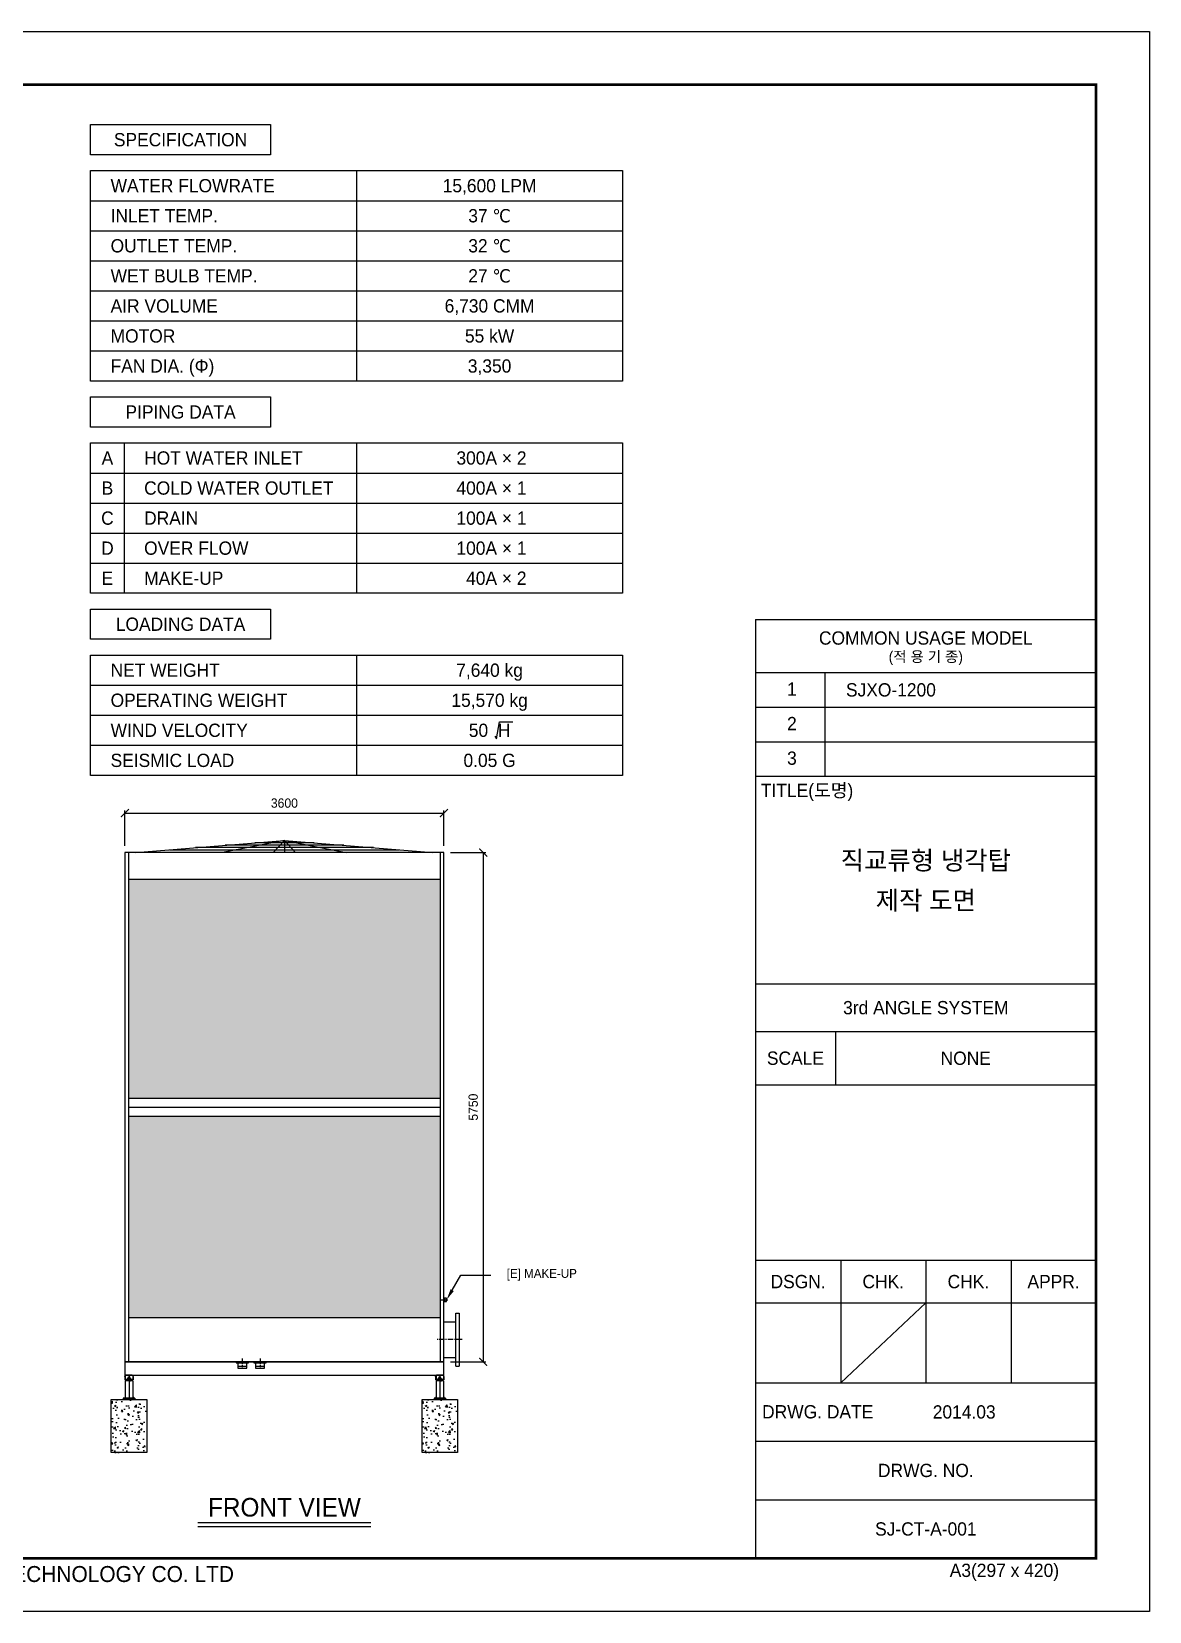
# Model space of a CAD drawing. Header units: millimetres. Extents: x 0 to 25222, y 0 to 17836.
# Drawn here: x 12611 to 25222, y 0 to 17836 of the extents above; entities that cross this region are included whole.
import ezdxf
from ezdxf.enums import TextEntityAlignment as Align

# ---------------------------------------------------------------- set-up
doc = ezdxf.new("R2010")
doc.units = ezdxf.units.MM
doc.linetypes.add('CENTER', pattern=[2, 1.25, -0.25, 0.25, -0.25])
doc.layers.get('DEFPOINTS').update_dxf_attribs({"color": 143})
for name, color, linetype in [('CENTER', 1, 'CENTER'), ('냉각탑_box', 1, 'Continuous'), ('냉각탑_dim', 1, 'Continuous'), ('냉각탑_form', 1, 'Continuous'), ('냉각탑_text', 3, 'Continuous')]:
    doc.layers.add(name, color=color, linetype=linetype)
doc.styles.add('HY울릉도L', font='')
doc.styles.add('돋움', font='')
doc.styles.get('HY울릉도L').set_extended_font_data('HY울릉도L')
doc.styles.get('돋움').set_extended_font_data('Dotum')
doc.dimstyles.new('성지DIM', dxfattribs={"dimtxt": 3.5, "dimasz": 3, "dimexe": 1, "dimexo": 2.5, "dimgap": 2, "dimtad": 1, "dimdec": 0, "dimzin": 3, "dimdsep": 46, "dimtxsty": 'HY울릉도L', "dimblk": 'ARCHTICK', "dimcen": -2, "dimclrd": 256, "dimclre": 256, "dimclrt": 7, "dimadec": 0, "dimazin": 0, "dimtfac": 1, "dimtdec": 0, "dimtofl": 0, "dimtmove": 0, "dimatfit": 3, "dimfxl": 0, "dimtolj": 1, "dimtzin": 0, "dimlwe": -1, "dimarcsym": 0})

# ---------------------------------------------------------------- blocks, each defined once
blk = doc.blocks.new('냉각탑form')
at = {"layer": 'DEFPOINTS'}
blk.add_lwpolyline([(0, 297.07), (420.1, 297.07), (420.1, 0), (0, 0)], close=True, dxfattribs=at)
at = {"layer": '냉각탑_form'}
for p, q in [((346.08, 186.55), (346.08, 10)), ((346.08, 186.55), (410.1, 186.55)), ((346.08, 186.55), (410.1, 186.55)), ((346.08, 176.54), (410.1, 176.54)), ((359.09, 176.54), (359.09, 157.04)), ((346.08, 170.04), (410.1, 170.04)), ((346.08, 163.54), (410.1, 163.54)), ((346.08, 157.04), (410.1, 157.04)), ((346.08, 157.04), (410.1, 157.04)), ((346.08, 118.03), (410.1, 118.03)), ((346.08, 109.03), (410.1, 109.03)), ((361.09, 109.03), (361.09, 99.02)), ((346.08, 99.02), (410.1, 99.02)), ((346.08, 66.02), (410.1, 66.02)), ((362.09, 66.02), (362.09, 43.01)), ((378.09, 66.02), (378.09, 43.01)), ((394.1, 66.02), (394.1, 43.01)), ((346.08, 58.01), (410.1, 58.01)), ((378.09, 58.01), (362.09, 43.01)), ((346.08, 43.01), (410.1, 43.01)), ((346.08, 32.01), (410.1, 32.01)), ((346.08, 21.01), (410.1, 21.01))]:
    blk.add_line(p, q, dxfattribs=at)
at = {"layer": '냉각탑_form', "const_width": 0.5}
blk.add_lwpolyline([(10, 287.07), (10, 10), (410.1, 10), (410.1, 287.07)], close=True, dxfattribs=at)
at = {"layer": '냉각탑_form', "style": '돋움'}
for s, height, p in [('COMMON USAGE MODEL', 2.5006, (378.09, 183.04)), ('(적 용 기 종)', 2, (378.09, 179.54)), ('3rd ANGLE SYSTEM', 2.5006, (378.09, 113.53)), ('SCALE', 2.501, (353.59, 104.03)), ('DSGN.', 2.501, (354.09, 62.02)), ('CHK.', 2.501, (370.09, 62.02)), ('CHK.', 2.501, (386.09, 62.02)), ('APPR.', 2.501, (402.1, 62.02)), ('DRWG. NO.', 2.501, (378.09, 26.51))]:
    blk.add_text(s, height=height, dxfattribs=at).set_placement(p, align=Align.MIDDLE_CENTER)
for s, height, p in [('1', 2.5, (352.02, 172.2)), ('2', 2.5, (352.02, 165.7)), ('3', 2.5, (352.02, 159.2)), ('TITLE(도명)', 2.501, (347.09, 153.14)), ('DRWG. DATE', 2.501, (347.32, 36.29)), ('A3(297 x 420)', 2.5006, (382.58, 6.47)), ('SUNG JI AIR-CONDITIONING TECHNOLOGY CO. LTD', 3.0007, (149.5, 5.53))]:
    blk.add_text(s, height=height, dxfattribs=at).set_placement(p)
blk = doc.blocks.new('_ArchTick')
at = {"color": 0, "linetype": 'ByBlock', "const_width": 0.15}
blk.add_lwpolyline([(-0.5, -0.5), (0.5, 0.5)], dxfattribs=at)
blk = doc.blocks.new('*D47')
at = {"layer": 'DEFPOINTS', "color": 0, "transparency": 16777216}
for p in [(17263, 9013), (13663, 8568), (17263, 8568)]:
    blk.add_point(p, dxfattribs=at)
at = {"layer": '냉각탑_dim', "transparency": 16777216}
for p, q in [((13663, 8643), (13663, 9043)), ((17263, 8643), (17263, 9043))]:
    blk.add_line(p, q, dxfattribs=at)
at = {"layer": '냉각탑_dim', "lineweight": -2, "transparency": 16777216}
blk.add_line((13663, 9013), (17263, 9013), dxfattribs=at)
at = {"layer": '냉각탑_dim', "lineweight": -2, "transparency": 16777216, "xscale": 90, "yscale": 90, "zscale": 90, "rotation": 180}
blk.add_blockref('_ArchTick', (13663, 9013), dxfattribs=at)
at = {"layer": '냉각탑_dim', "lineweight": -2, "transparency": 16777216, "xscale": 90, "yscale": 90, "zscale": 90}
blk.add_blockref('_ArchTick', (17263, 9013), dxfattribs=at)
at = {"layer": '냉각탑_dim', "color": 7, "transparency": 16777216, "insert": (15463, 9125), "char_height": 105, "attachment_point": 5, "style": 'HY울릉도L'}
blk.add_mtext('\\A1;3600', dxfattribs=at)
blk = doc.blocks.new('A$C6ABE2FCF')
for p, q in [((18, 284), (18, 231)), ((18, 284), (112, 284)), ((112, 281), (18, 281)), ((18, 268), (18, 271)), ((112, 231), (18, 231)), ((23, 281), (23, 236)), ((107, 236), (23, 236)), ((107, 218), (23, 218)), ((23, 218), (23, 23)), ((102, 284), (28, 284)), ((47, 246), (47, 236)), ((65, 236), (47, 236)), ((47, 228), (47, 218)), ((65, 218), (47, 218)), ((52, 249), (78, 249)), ((73, 236), (52, 236)), ((52, 231), (78, 231)), ((73, 218), (52, 218)), ((56, 246), (56, 236)), ((56, 228), (56, 218)), ((59, 249), (59, 263)), ((59, 249), (59, 263)), ((59, 263), (72, 263)), ((59, 218), (59, 231)), ((59, 231), (59, 218)), ((59, 218), (59, 231)), ((60, 263), (60, 249)), ((65, 236), (82, 236)), ((65, 236), (83, 236)), ((65, 218), (65, 23)), ((65, 218), (82, 218)), ((65, 218), (83, 218)), ((71, 263), (71, 249)), ((71, 218), (71, 231)), ((71, 231), (71, 218)), ((71, 218), (71, 231)), ((72, 249), (72, 263)), ((72, 249), (72, 263)), ((74, 246), (74, 236)), ((74, 228), (74, 218)), ((83, 246), (83, 236)), ((83, 228), (83, 218)), ((107, 281), (107, 236)), ((107, 218), (107, 23)), ((112, 268), (112, 284)), ((112, 268), (112, 231)), ((130, 23), (0, 23)), ((0, 23), (0, 9)), ((130, 9), (0, 9)), ((130, 23), (130, 9))]:
    blk.add_line(p, q)
for centre, radius, start, end in [((52, 245), 4.38, 17.2184, 162.7816), ((52, 227), 4.38, 17.2184, 162.7816), ((65, 234), 15, 90.4828, 127.3884), ((65, 216), 15, 90.4828, 127.3884), ((65, 234), 15, 52.6116, 89.5172), ((65, 216), 15, 52.6116, 89.5172), ((78, 245), 4.38, 17.2184, 162.7816), ((78, 227), 4.38, 17.2184, 162.7816)]:
    blk.add_arc(centre, radius, start, end)
at = {"layer": 'CENTER'}
for p, q in [((65, 279), (65, 0)), ((20, 39), (20, 0)), ((110, 39), (110, 0))]:
    blk.add_line(p, q, dxfattribs=at)
blk = doc.blocks.new('A$C036B6841')
at = {"color": 3}
for p, q in [((0, 0), (650, 53.1)), ((1153, 10.6), (147, 10.6)), ((1040, 21.2), (260, 21.2)), ((650, 53.1), (379, 0)), ((910, 31.8), (390, 31.8)), ((780, 42.4), (520, 42.4)), ((650, 53.1), (601.1, 0)), ((650, 53.1), (1300, 0)), ((650, 53.1), (698.9, 0)), ((650, 53.1), (921, 0))]:
    blk.add_line(p, q, dxfattribs=at)
at = {"layer": 'DEFPOINTS'}
blk.add_line((650, 53.1), (650, 0), dxfattribs=at)

msp = doc.modelspace()

# ---------------------------------------------------------------- hatches: boundary and pattern name
h = msp.add_hatch()
h.set_pattern_fill('HONEY', color=1, scale=7.6, angle=90)
h.set_pattern_definition([(90, (-11951.59, 1113.4), (-20.897193, 36.195), [24.13, -48.26]), (210, (-11951.59, 1113.4), (-20.897193, -36.195), [24.13, -48.26]), (150, (-11951.59, 1113.4), (-41.794386, 8e-08), [-48.26, 24.13])])
h.paths.add_polyline_path([(13703.2, 8267.9), (13703.2, 5792.9), (17223.2, 5792.9), (17223.2, 8267.9)])
h.paths.add_polyline_path([(17223.2, 3317.9), (17223.2, 5592.9), (13703.2, 5592.9), (13703.2, 3317.9)])
h = msp.add_hatch()
h.set_pattern_fill('AR-CONC', color=8)
h.set_pattern_definition([(50, (-34826.99, -3277.71), (182.18467, -15.9391), [19.05, -209.55]), (355, (-34826.99, -3277.7), (-35.2434, 191.05685), [15.24, -167.6406]), (100.45144, (-34811.8, -3279.04), (146.94125, 175.11775), [16.19, -178.09024]), (46.1842, (-34826.99, -3226.9), (271.079, -42.0423), [28.575, -314.325]), (96.63556, (-34804.4, -3230.4), (237.4041, 247.4261), [24.285, -267.1356]), (351.18415, (-34827, -3226.9), (237.4041, 247.4261), [22.86, -251.4597]), (21, (-34801.59, -3239.61), (151.6144, -102.2652), [19.05, -209.55]), (326, (-34801.59, -3239.6), (61.802, 184.188), [15.24, -167.64]), (71.45144, (-34788.95, -3248.13), (213.4164, 81.9228), [16.19, -178.08994]), (37.5, (-34826.99, -3277.71), (3.0886, 84.55504), [0, -165.608, 0, -170.18, 0, -168.275]), (7.5, (-34826.99, -3277.71), (66.81966, 100.18057), [0, -97.028, 0, -161.798, 0, -64.135]), (327.5, (-34883.63, -3277.71), (135.590595, -5.72874), [0, -63.5, 0, -198.12, 0, -262.89]), (317.5, (-34909.03, -3277.71), (148.12918, 25.4265), [0, -82.55, 0, -131.572, 0, -186.69])])
h.paths.add_polyline_path([(13910.1, 2392.9), (13510.1, 2392.9), (13510.1, 1792.9), (13910.1, 1792.9)])
h = msp.add_hatch()
h.set_pattern_fill('AR-CONC', color=8)
h.set_pattern_definition([(50, (-31320.78, -3277.71), (182.18467, -15.9391), [19.05, -209.55]), (355, (-31320.78, -3277.7), (-35.2434, 191.05685), [15.24, -167.6406]), (100.45144, (-31305.6, -3279.04), (146.94125, 175.11775), [16.19, -178.09024]), (46.1842, (-31320.78, -3226.9), (271.079, -42.0423), [28.575, -314.325]), (96.63556, (-31298.2, -3230.4), (237.4041, 247.4261), [24.285, -267.1356]), (351.18415, (-31320.78, -3226.9), (237.4041, 247.4261), [22.86, -251.4597]), (21, (-31295.38, -3239.61), (151.6144, -102.2652), [19.05, -209.55]), (326, (-31295.38, -3239.6), (61.802, 184.188), [15.24, -167.64]), (71.45144, (-31282.74, -3248.13), (213.4164, 81.9228), [16.19, -178.08994]), (37.5, (-31320.78, -3277.71), (3.0886, 84.55504), [0, -165.608, 0, -170.18, 0, -168.275]), (7.5, (-31320.78, -3277.71), (66.81966, 100.18057), [0, -97.028, 0, -161.798, 0, -64.135]), (327.5, (-31377.42, -3277.71), (135.590595, -5.72874), [0, -63.5, 0, -198.12, 0, -262.89]), (317.5, (-31402.82, -3277.71), (148.12918, 25.4265), [0, -82.55, 0, -131.572, 0, -186.69])])
h.paths.add_polyline_path([(17416.3, 2392.9), (17016.3, 2392.9), (17016.3, 1792.9), (17416.3, 1792.9)])

# ---------------------------------------------------------------- linework, layer by layer
at = {"color": 3}
for p, q in [((13663.2, 8567.9), (13663.2, 2817.9)), ((17263.2, 8567.9), (13663.2, 8567.9)), ((13703.2, 8567.9), (13703.2, 2817.9)), ((17223.2, 2817.9), (17223.2, 8567.9)), ((17263.2, 2817.9), (17263.2, 8567.9)), ((13703.2, 8267.9), (17223.2, 8267.9)), ((13703.2, 5792.9), (17223.2, 5792.9)), ((13703.2, 5692.9), (17223.2, 5692.9)), ((13703.2, 5592.9), (17223.2, 5592.9)), ((17293.2, 3537.9), (17263.2, 3537.9)), ((17263.2, 3497.9), (17293.2, 3497.9)), ((17273.2, 3497.9), (17273.2, 3537.9)), ((17293.2, 3497.9), (17293.2, 3537.9)), ((13703.2, 3317.9), (17223.2, 3317.9)), ((17223.2, 3067.9), (17223.2, 3330.4)), ((17263.2, 3267.9), (17398.2, 3267.9)), ((17398.2, 2767.9), (17398.2, 3367.9)), ((17398.2, 3367.9), (17433.2, 3367.9)), ((17433.2, 3367.9), (17433.2, 2767.9)), ((17263.2, 2867.9), (17398.2, 2867.9)), ((13663.2, 2817.9), (17263.2, 2817.9)), ((14918.2, 2817.9), (14918.2, 2807.9)), ((15058.2, 2817.9), (14918.2, 2817.9)), ((14918.2, 2807.9), (15058.2, 2807.9)), ((14938.2, 2807.9), (14938.2, 2747.9)), ((14938.2, 2767.9), (15038.2, 2767.9)), ((14938.2, 2747.9), (15038.2, 2747.9)), ((15038.2, 2747.9), (15038.2, 2807.9)), ((15058.2, 2807.9), (15058.2, 2817.9)), ((15118.2, 2817.9), (15118.2, 2807.9)), ((15258.2, 2817.9), (15118.2, 2817.9)), ((15118.2, 2807.9), (15258.2, 2807.9)), ((15138.2, 2807.9), (15138.2, 2747.9)), ((15138.2, 2767.9), (15238.2, 2767.9)), ((15138.2, 2747.9), (15238.2, 2747.9)), ((15238.2, 2747.9), (15238.2, 2807.9)), ((15258.2, 2807.9), (15258.2, 2817.9)), ((17398.2, 2767.9), (17433.2, 2767.9))]:
    msp.add_line(p, q, dxfattribs=at)
at = {"color": 4}
for p, q in [((13663.2, 2817.9), (13663.2, 2667.9)), ((17263.2, 2817.9), (13663.2, 2817.9)), ((17263.2, 2667.9), (17263.2, 2817.9)), ((13663.2, 2667.9), (17263.2, 2667.9))]:
    msp.add_line(p, q, dxfattribs=at)
at = {"color": 1}
for p, q in [((14488.2, 1003.4), (16438.2, 1003.4)), ((14488.2, 958.4), (16438.2, 958.4))]:
    msp.add_line(p, q, dxfattribs=at)
at = {"color": 8}
for points in [[(13910.1, 1792.9), (13510.1, 1792.9), (13510.1, 2392.9), (13910.1, 2392.9)], [(17416.3, 1792.9), (17016.3, 1792.9), (17016.3, 2392.9), (17416.3, 2392.9)]]:
    msp.add_lwpolyline(points, close=True, dxfattribs=at)
at = {"layer": 'CENTER', "linetype": 'CENTER', "ltscale": 50}
for p, q in [((17219.2, 3517.9), (17307.2, 3517.9)), ((17468.2, 3067.9), (17188.2, 3067.9)), ((14988.2, 2853.6), (14988.2, 2742)), ((15188.2, 2853.6), (15188.2, 2742))]:
    msp.add_line(p, q, dxfattribs=at)
at = {"layer": '냉각탑_box'}
for p, q in [((16277.8, 16265.9), (16277.8, 13890.8)), ((13277.3, 15926.6), (19278.3, 15926.6)), ((13277.3, 15587.3), (19278.3, 15587.3)), ((13277.3, 15248), (19278.3, 15248)), ((13277.3, 14908.7), (19278.3, 14908.7)), ((13277.3, 14569.4), (19278.3, 14569.4)), ((13277.3, 14230.1), (19278.3, 14230.1)), ((13655.5, 13191.5), (13655.5, 11495.1)), ((16277.8, 13191.5), (16277.8, 11495.1)), ((13277.3, 12852.2), (19278.3, 12852.2)), ((13277.3, 12512.9), (19278.3, 12512.9)), ((13277.3, 12173.6), (19278.3, 12173.6)), ((13277.3, 11834.3), (19278.3, 11834.3)), ((16277.8, 10795.8), (16277.8, 9438.6)), ((13277.3, 10456.5), (19278.3, 10456.5)), ((13277.3, 10117.2), (19278.3, 10117.2)), ((13277.3, 9777.9), (19278.3, 9777.9))]:
    msp.add_line(p, q, dxfattribs=at)
for points in [[(13277.3, 16785.1), (15305.5, 16785.1), (15305.5, 16445.9), (13277.3, 16445.9)], [(13277.3, 16265.9), (19278.3, 16265.9), (19278.3, 13890.8), (13277.3, 13890.8)], [(13277.3, 13710.8), (15305.5, 13710.8), (15305.5, 13371.5), (13277.3, 13371.5)], [(13277.3, 13191.5), (19278.3, 13191.5), (19278.3, 11495.1), (13277.3, 11495.1)], [(13277.3, 11315.1), (15305.5, 11315.1), (15305.5, 10975.8), (13277.3, 10975.8)], [(13277.3, 10795.8), (19278.3, 10795.8), (19278.3, 9438.6), (13277.3, 9438.6)]]:
    msp.add_lwpolyline(points, close=True, dxfattribs=at)
at = {"layer": '냉각탑_dim'}
for p, q in [((17338.2, 8567.9), (17736, 8567.9)), ((17706, 8567.9), (17706, 2817.9)), ((17338.2, 2817.9), (17736, 2817.9))]:
    msp.add_line(p, q, dxfattribs=at)
at = {"layer": '냉각탑_dim', "linetype": 'ByBlock', "lineweight": -2}
for p, q in [((17355.7, 3626.1), (17454.8, 3797.8)), ((17454.8, 3797.8), (17793.2, 3797.8))]:
    msp.add_line(p, q, dxfattribs=at)
at = {"layer": '냉각탑_dim'}
msp.add_solid([(17373.7, 3615.7), (17293.2, 3517.9), (17337.6, 3636.5)], dxfattribs=at)
at = {"layer": '냉각탑_text'}
msp.add_lwpolyline([(17839, 9881.4), (17857.2, 9851.7), (17890.7, 10043.3), (18040.7, 10043.3)], dxfattribs=at)

# ---------------------------------------------------------------- block references
at = {"xscale": 2.576923076923076, "yscale": 2.576923076923076, "zscale": 2.576923076923076}
msp.add_blockref('A$C036B6841', (13788.2, 8567.9), dxfattribs=at)
for p in [(13645.1, 2383.6), (17151.3, 2383.6)]:
    msp.add_blockref('A$C6ABE2FCF', p)
at = {"layer": '냉각탑_dim', "xscale": 90, "yscale": 90, "zscale": 90}
for p, rotation in [((17706, 8567.9), 90), ((17706, 2817.9), 270)]:
    msp.add_blockref('_ArchTick', p, dxfattribs=dict(at, rotation=rotation))
at = {"layer": '냉각탑_form', "xscale": 60.03809523809525, "yscale": 60.03809523809525, "zscale": 60.03809523809525}
msp.add_blockref('냉각탑form', (0, 0), dxfattribs=at)

# ---------------------------------------------------------------- texts
at = {"layer": '냉각탑_dim', "color": 7, "insert": (17593.5, 5692.9), "char_height": 105, "attachment_point": 5, "rotation": 90, "style": 'HY울릉도L'}
msp.add_mtext('\\A1;5750', dxfattribs=at)
at = {"layer": '냉각탑_text', "style": '돋움'}
for s, height, p in [('SPECIFICATION', 150, (14291.4, 16615.5)), ('15,600 LPM', 150, (17778, 16096.2)), ('37 ℃', 150, (17778, 15756.9)), ('32 ℃', 150, (17778, 15417.6)), ('27 ℃', 150, (17778, 15078.3)), ('6,730 CMM', 150, (17778, 14739)), ('55 kW', 150, (17778, 14399.7)), ('3,350', 150, (17778, 14060.5)), ('PIPING DATA', 150, (14291.4, 13541.2)), ('A', 150, (13466.4, 13021.9)), ('B', 150, (13466.4, 12682.6)), ('C', 150, (13466.4, 12343.3)), ('D', 150, (13466.4, 12004)), ('E', 150, (13466.4, 11664.7)), ('LOADING DATA', 150, (14291.4, 11145.4)), ('7,640 kg', 150, (17778, 10626.1)), ('15,570 kg', 150, (17778, 10286.8)), ('50  H', 150, (17778, 9947.5)), ('0.05 G', 150, (17778, 9608.2)), ('직교류형 냉각탑', 210, (22700, 8478.6)), ('제작 도면', 210, (22700, 8028.3)), ('NONE', 150, (23150.3, 6245.5)), ('FRONT VIEW', 210, (15463.2, 1175.7)), ('SJ-CT-A-001', 150, (22700, 930.8))]:
    msp.add_text(s, height=height, dxfattribs=at).set_placement(p, align=Align.MIDDLE_CENTER)
for s, p in [('WATER FLOWRATE', (13502.3, 16096.2)), ('INLET TEMP.', (13502.3, 15756.9)), ('OUTLET TEMP.', (13502.3, 15417.6)), ('WET BULB TEMP.', (13502.3, 15078.3)), ('AIR VOLUME', (13502.3, 14739)), ('MOTOR', (13502.3, 14399.7)), ('FAN DIA. (Φ)', (13502.3, 14060.5)), ('HOT WATER INLET', (13880.5, 13021.9)), ('COLD WATER OUTLET', (13880.5, 12682.6)), ('DRAIN', (13880.5, 12343.3)), ('OVER FLOW', (13880.5, 12004)), ('MAKE-UP', (13880.5, 11664.7)), ('NET WEIGHT', (13502.3, 10626.1)), ('OPERATING WEIGHT', (13502.3, 10286.8)), ('SJXO-1200', (21799, 10404.1)), ('WIND VELOCITY', (13502.3, 9947.5)), ('SEISMIC LOAD', (13502.3, 9608.2)), ('2014.03', (22778.3, 2252))]:
    msp.add_text(s, height=150, dxfattribs=at).set_placement(p, align=Align.MIDDLE_LEFT)
for s, height, p in [('300A × 2', 150, (18195, 13021.9)), ('400A × 1', 150, (18195, 12682.6)), ('100A × 1', 150, (18195, 12343.3)), ('100A × 1', 150, (18195, 12004)), ('40A × 2', 150, (18195, 11664.7)), ('[E] MAKE-UP', 100, (18763.3, 3815.7))]:
    msp.add_text(s, height=height, dxfattribs=at).set_placement(p, align=Align.MIDDLE_RIGHT)

# ---------------------------------------------------------------- dimensions: what is measured, and where the dimension line sits
at = {"layer": '냉각탑_dim'}
dim = msp.add_linear_dim(base=(17263.2, 9012.9), p1=(13663.2, 8567.9), p2=(17263.2, 8567.9), dimstyle='성지DIM', override={"dimscale": 30, "dimtmove": 2}, dxfattribs=at)
dim.commit()
dim.dimension.update_dxf_attribs({"geometry": '*D47', "text_midpoint": (15463.2, 9125.4)})

doc.saveas('drawing.dxf')
